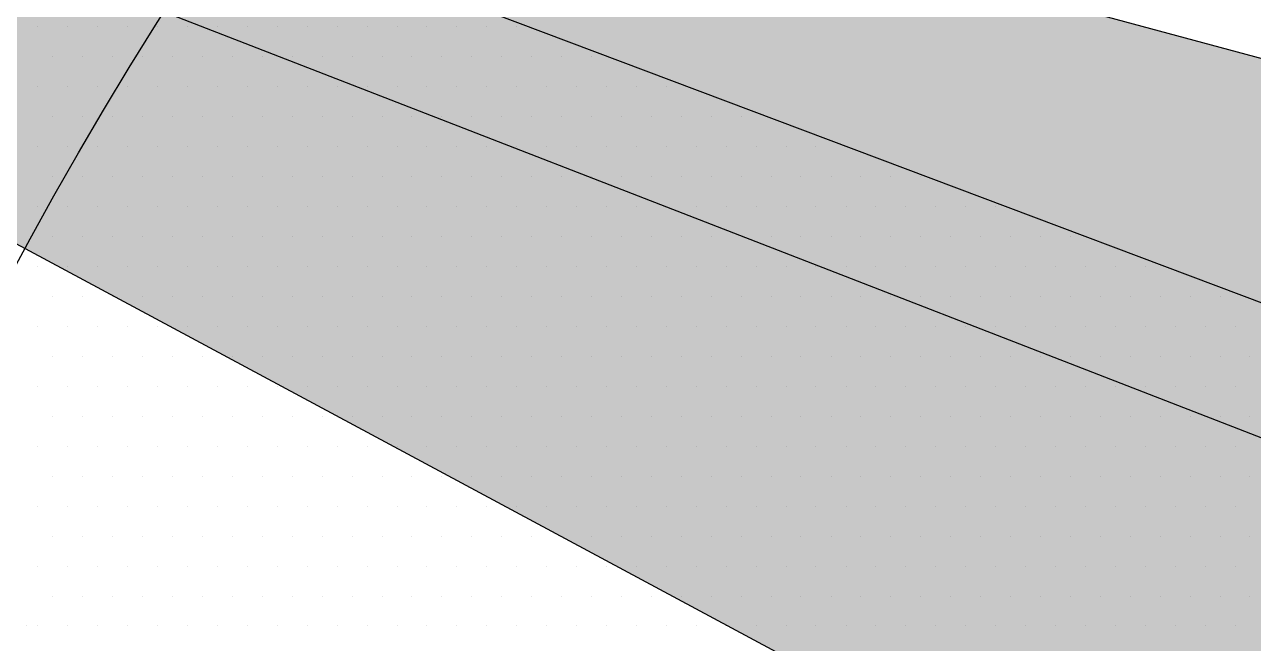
# Model space of a CAD drawing. Header units: metres. Extents: x 9606 to 9900, y 4805 to 4952.
# Drawn here: x 9863.017 to 9863.771, y 4853.189 to 4853.568 of the extents above; entities that cross this region are included whole.
import ezdxf

# ---------------------------------------------------------------- set-up
doc = ezdxf.new("R2010")
doc.units = ezdxf.units.M
doc.header["$LTSCALE"] = 2
doc.linetypes.add('CACHEX2', pattern=[0.75, 0.5, -0.25])
for name, color, linetype in [('CARTOUCHE', 7, 'Continuous'), ('LOGO', 4, 'Continuous'), ('rosace', 7, 'Continuous')]:
    doc.layers.add(name, color=color, linetype=linetype)

# ---------------------------------------------------------------- blocks, each defined once
blk = doc.blocks.new('A$C715108E3')
at = {"layer": 'LOGO', "color": 131}
for p, q in [((-18.5515, -8.2855), (-18.5515, -8.2855)), ((-18.4598, -8.2855), (-18.4598, -8.2855)), ((-18.3678, -8.2855), (-18.3678, -8.2855)), ((-18.2765, -8.2855), (-18.2765, -8.2855)), ((-18.1845, -8.2855), (-18.1845, -8.2855)), ((-18.0925, -8.2855), (-18.0925, -8.2855)), ((-18.0012, -8.2855), (-18.0012, -8.2855)), ((-17.9092, -8.2855), (-17.9092, -8.2855)), ((-17.8174, -8.2855), (-17.8174, -8.2855)), ((-17.7263, -8.2855), (-17.7263, -8.2855)), ((-17.6341, -8.2855), (-17.6341, -8.2855)), ((-17.5424, -8.2855), (-17.5424, -8.2855)), ((-17.4504, -8.2855), (-17.4504, -8.2855)), ((-17.3591, -8.2855), (-17.3591, -8.2855)), ((-17.2671, -8.2855), (-17.2671, -8.2855)), ((-17.1753, -8.2855), (-17.1753, -8.2855)), ((-17.0842, -8.2855), (-17.0842, -8.2855)), ((-18.5056, -8.3777), (-18.5056, -8.3777)), ((-18.4141, -8.3777), (-18.4141, -8.3777)), ((-18.3223, -8.3777), (-18.3223, -8.3777)), ((-18.2302, -8.3777), (-18.2302, -8.3777)), ((-18.139, -8.3777), (-18.139, -8.3777)), ((-18.047, -8.3777), (-18.047, -8.3777)), ((-17.9549, -8.3777), (-17.9549, -8.3777)), ((-17.8637, -8.3777), (-17.8637, -8.3777)), ((-17.7716, -8.3777), (-17.7716, -8.3777)), ((-17.6798, -8.3777), (-17.6798, -8.3777)), ((-17.588, -8.3777), (-17.588, -8.3777)), ((-17.4965, -8.3777), (-17.4965, -8.3777)), ((-17.4047, -8.3777), (-17.4047, -8.3777)), ((-17.3129, -8.3777), (-17.3129, -8.3777)), ((-17.2214, -8.3777), (-17.2214, -8.3777)), ((-17.1296, -8.3777), (-17.1296, -8.3777)), ((-17.0377, -8.3777), (-17.0377, -8.3777)), ((-16.9463, -8.3777), (-16.9463, -8.3777)), ((-16.8544, -8.3777), (-16.8544, -8.3777)), ((-18.5515, -8.4692), (-18.5515, -8.4692)), ((-18.4598, -8.4692), (-18.4598, -8.4692)), ((-18.3678, -8.4692), (-18.3678, -8.4692)), ((-18.2765, -8.4692), (-18.2765, -8.4692)), ((-18.1845, -8.4692), (-18.1845, -8.4692)), ((-18.0925, -8.4692), (-18.0925, -8.4692)), ((-18.0012, -8.4692), (-18.0012, -8.4692)), ((-17.9092, -8.4692), (-17.9092, -8.4692)), ((-17.8174, -8.4692), (-17.8174, -8.4692)), ((-17.7263, -8.4692), (-17.7263, -8.4692)), ((-17.6341, -8.4692), (-17.6341, -8.4692)), ((-17.5424, -8.4692), (-17.5424, -8.4692)), ((-17.4504, -8.4692), (-17.4504, -8.4692)), ((-17.3591, -8.4692), (-17.3591, -8.4692)), ((-17.2671, -8.4692), (-17.2671, -8.4692)), ((-17.1753, -8.4692), (-17.1753, -8.4692)), ((-17.0842, -8.4692), (-17.0842, -8.4692)), ((-16.992, -8.4692), (-16.992, -8.4692)), ((-16.9002, -8.4692), (-16.9002, -8.4692)), ((-16.8087, -8.4692), (-16.8087, -8.4692)), ((-16.7169, -8.4692), (-16.7169, -8.4692)), ((-16.6249, -8.4692), (-16.6249, -8.4692)), ((-18.5056, -8.5607), (-18.5056, -8.5607)), ((-18.4141, -8.5607), (-18.4141, -8.5607)), ((-18.3223, -8.5607), (-18.3223, -8.5607)), ((-18.2302, -8.5607), (-18.2302, -8.5607)), ((-18.139, -8.5607), (-18.139, -8.5607)), ((-18.047, -8.5607), (-18.047, -8.5607)), ((-17.9549, -8.5607), (-17.9549, -8.5607)), ((-17.8637, -8.5607), (-17.8637, -8.5607)), ((-17.7716, -8.5607), (-17.7716, -8.5607)), ((-17.6798, -8.5607), (-17.6798, -8.5607)), ((-17.588, -8.5607), (-17.588, -8.5607)), ((-17.4965, -8.5607), (-17.4965, -8.5607)), ((-17.4047, -8.5607), (-17.4047, -8.5607)), ((-17.3129, -8.5607), (-17.3129, -8.5607)), ((-17.2214, -8.5607), (-17.2214, -8.5607)), ((-17.1296, -8.5607), (-17.1296, -8.5607)), ((-17.0377, -8.5607), (-17.0377, -8.5607)), ((-16.9463, -8.5607), (-16.9463, -8.5607)), ((-16.8544, -8.5607), (-16.8544, -8.5607)), ((-16.7626, -8.5607), (-16.7626, -8.5607)), ((-16.6713, -8.5607), (-16.6713, -8.5607)), ((-16.5793, -8.5607), (-16.5793, -8.5607)), ((-16.4873, -8.5607), (-16.4873, -8.5607)), ((-16.3953, -8.5607), (-16.3953, -8.5607)), ((-18.5515, -8.6529), (-18.5515, -8.6529)), ((-18.4598, -8.6529), (-18.4598, -8.6529)), ((-18.3678, -8.6529), (-18.3678, -8.6529)), ((-18.2765, -8.6529), (-18.2765, -8.6529)), ((-18.1845, -8.6529), (-18.1845, -8.6529)), ((-18.0925, -8.6529), (-18.0925, -8.6529)), ((-18.0012, -8.6529), (-18.0012, -8.6529)), ((-17.9092, -8.6529), (-17.9092, -8.6529)), ((-17.8174, -8.6529), (-17.8174, -8.6529)), ((-17.7263, -8.6529), (-17.7263, -8.6529)), ((-17.6341, -8.6529), (-17.6341, -8.6529)), ((-17.5424, -8.6529), (-17.5424, -8.6529)), ((-17.4504, -8.6529), (-17.4504, -8.6529)), ((-17.3591, -8.6529), (-17.3591, -8.6529)), ((-17.2671, -8.6529), (-17.2671, -8.6529)), ((-17.1753, -8.6529), (-17.1753, -8.6529)), ((-17.0842, -8.6529), (-17.0842, -8.6529)), ((-16.992, -8.6529), (-16.992, -8.6529)), ((-16.9002, -8.6529), (-16.9002, -8.6529)), ((-16.8087, -8.6529), (-16.8087, -8.6529)), ((-16.7169, -8.6529), (-16.7169, -8.6529)), ((-16.6249, -8.6529), (-16.6249, -8.6529)), ((-16.5336, -8.6529), (-16.5336, -8.6529)), ((-16.4416, -8.6529), (-16.4416, -8.6529)), ((-16.3496, -8.6529), (-16.3496, -8.6529)), ((-16.2577, -8.6529), (-16.2577, -8.6529)), ((-16.1666, -8.6529), (-16.1666, -8.6529)), ((-16.0744, -8.6529), (-16.0744, -8.6529)), ((-18.5056, -8.7445), (-18.5056, -8.7445)), ((-18.4141, -8.7445), (-18.4141, -8.7445)), ((-18.3223, -8.7445), (-18.3223, -8.7445)), ((-18.2302, -8.7445), (-18.2302, -8.7445)), ((-18.139, -8.7445), (-18.139, -8.7445)), ((-18.047, -8.7445), (-18.047, -8.7445)), ((-17.9549, -8.7445), (-17.9549, -8.7445)), ((-17.8637, -8.7445), (-17.8637, -8.7445)), ((-17.7716, -8.7445), (-17.7716, -8.7445)), ((-17.6798, -8.7445), (-17.6798, -8.7445)), ((-17.588, -8.7445), (-17.588, -8.7445)), ((-17.4965, -8.7445), (-17.4965, -8.7445)), ((-17.4047, -8.7445), (-17.4047, -8.7445)), ((-17.3129, -8.7445), (-17.3129, -8.7445)), ((-17.2214, -8.7445), (-17.2214, -8.7445)), ((-17.1296, -8.7445), (-17.1296, -8.7445)), ((-17.0377, -8.7445), (-17.0377, -8.7445)), ((-16.9463, -8.7445), (-16.9463, -8.7445)), ((-16.8544, -8.7445), (-16.8544, -8.7445)), ((-16.7626, -8.7445), (-16.7626, -8.7445)), ((-16.6713, -8.7445), (-16.6713, -8.7445)), ((-16.5793, -8.7445), (-16.5793, -8.7445)), ((-16.4873, -8.7445), (-16.4873, -8.7445)), ((-16.3953, -8.7445), (-16.3953, -8.7445)), ((-16.3042, -8.7445), (-16.3042, -8.7445)), ((-16.2124, -8.7445), (-16.2124, -8.7445)), ((-16.1203, -8.7445), (-16.1203, -8.7445)), ((-16.0287, -8.7445), (-16.0287, -8.7445)), ((-15.9369, -8.7445), (-15.9369, -8.7445)), ((-15.845, -8.7445), (-15.845, -8.7445)), ((-18.5515, -8.8356), (-18.5515, -8.8356)), ((-18.4598, -8.8356), (-18.4598, -8.8356)), ((-18.3678, -8.8356), (-18.3678, -8.8356)), ((-18.2765, -8.8356), (-18.2765, -8.8356)), ((-18.1845, -8.8356), (-18.1845, -8.8356)), ((-18.0925, -8.8356), (-18.0925, -8.8356)), ((-18.0012, -8.8356), (-18.0012, -8.8356)), ((-17.9092, -8.8356), (-17.9092, -8.8356)), ((-17.8174, -8.8356), (-17.8174, -8.8356)), ((-17.7263, -8.8356), (-17.7263, -8.8356)), ((-17.6341, -8.8356), (-17.6341, -8.8356)), ((-17.5424, -8.8356), (-17.5424, -8.8356)), ((-17.4504, -8.8356), (-17.4504, -8.8356)), ((-17.3591, -8.8356), (-17.3591, -8.8356)), ((-17.2671, -8.8356), (-17.2671, -8.8356)), ((-17.1753, -8.8356), (-17.1753, -8.8356)), ((-17.0842, -8.8356), (-17.0842, -8.8356)), ((-16.992, -8.8356), (-16.992, -8.8356)), ((-16.9002, -8.8356), (-16.9002, -8.8356)), ((-16.8087, -8.8356), (-16.8087, -8.8356)), ((-16.7169, -8.8356), (-16.7169, -8.8356)), ((-16.6249, -8.8356), (-16.6249, -8.8356)), ((-16.5336, -8.8356), (-16.5336, -8.8356)), ((-16.4416, -8.8356), (-16.4416, -8.8356)), ((-16.3496, -8.8356), (-16.3496, -8.8356)), ((-16.2577, -8.8356), (-16.2577, -8.8356)), ((-16.1666, -8.8356), (-16.1666, -8.8356)), ((-16.0744, -8.8356), (-16.0744, -8.8356)), ((-15.9828, -8.8356), (-15.9828, -8.8356)), ((-15.8915, -8.8356), (-15.8915, -8.8356)), ((-15.7995, -8.8356), (-15.7995, -8.8356)), ((-15.7075, -8.8356), (-15.7075, -8.8356)), ((-15.6162, -8.8356), (-15.6162, -8.8356)), ((-18.5056, -8.9282), (-18.5056, -8.9282)), ((-18.4141, -8.9282), (-18.4141, -8.9282)), ((-18.3223, -8.9282), (-18.3223, -8.9282)), ((-18.2302, -8.9282), (-18.2302, -8.9282)), ((-18.139, -8.9282), (-18.139, -8.9282)), ((-18.047, -8.9282), (-18.047, -8.9282)), ((-17.9549, -8.9282), (-17.9549, -8.9282)), ((-17.8637, -8.9282), (-17.8637, -8.9282)), ((-17.7716, -8.9282), (-17.7716, -8.9282)), ((-17.6798, -8.9282), (-17.6798, -8.9282)), ((-17.588, -8.9282), (-17.588, -8.9282)), ((-17.4965, -8.9282), (-17.4965, -8.9282)), ((-17.4047, -8.9282), (-17.4047, -8.9282)), ((-17.3129, -8.9282), (-17.3129, -8.9282)), ((-17.2214, -8.9282), (-17.2214, -8.9282)), ((-17.1296, -8.9282), (-17.1296, -8.9282)), ((-17.0377, -8.9282), (-17.0377, -8.9282)), ((-16.9463, -8.9282), (-16.9463, -8.9282)), ((-16.8544, -8.9282), (-16.8544, -8.9282)), ((-16.7626, -8.9282), (-16.7626, -8.9282)), ((-16.6713, -8.9282), (-16.6713, -8.9282)), ((-16.5793, -8.9282), (-16.5793, -8.9282)), ((-16.4873, -8.9282), (-16.4873, -8.9282)), ((-16.3953, -8.9282), (-16.3953, -8.9282)), ((-16.3042, -8.9282), (-16.3042, -8.9282)), ((-16.2124, -8.9282), (-16.2124, -8.9282)), ((-16.1203, -8.9282), (-16.1203, -8.9282)), ((-16.0287, -8.9282), (-16.0287, -8.9282)), ((-15.9369, -8.9282), (-15.9369, -8.9282)), ((-15.845, -8.9282), (-15.845, -8.9282)), ((-15.7538, -8.9282), (-15.7538, -8.9282)), ((-15.6617, -8.9282), (-15.6617, -8.9282)), ((-15.5699, -8.9282), (-15.5699, -8.9282)), ((-15.4786, -8.9282), (-15.4786, -8.9282)), ((-15.3866, -8.9282), (-15.3866, -8.9282)), ((-18.5515, -9.0196), (-18.5515, -9.0196)), ((-18.4598, -9.0196), (-18.4598, -9.0196)), ((-18.3678, -9.0196), (-18.3678, -9.0196)), ((-18.2765, -9.0196), (-18.2765, -9.0196)), ((-18.1845, -9.0196), (-18.1845, -9.0196)), ((-18.0925, -9.0196), (-18.0925, -9.0196)), ((-18.0012, -9.0196), (-18.0012, -9.0196)), ((-17.9092, -9.0196), (-17.9092, -9.0196)), ((-17.8174, -9.0196), (-17.8174, -9.0196)), ((-17.7263, -9.0196), (-17.7263, -9.0196)), ((-17.6341, -9.0196), (-17.6341, -9.0196)), ((-17.5424, -9.0196), (-17.5424, -9.0196)), ((-17.4504, -9.0196), (-17.4504, -9.0196)), ((-17.3591, -9.0196), (-17.3591, -9.0196)), ((-17.2671, -9.0196), (-17.2671, -9.0196)), ((-17.1753, -9.0196), (-17.1753, -9.0196)), ((-17.0842, -9.0196), (-17.0842, -9.0196)), ((-16.992, -9.0196), (-16.992, -9.0196)), ((-16.9002, -9.0196), (-16.9002, -9.0196)), ((-16.8087, -9.0196), (-16.8087, -9.0196)), ((-16.7169, -9.0196), (-16.7169, -9.0196)), ((-16.6249, -9.0196), (-16.6249, -9.0196)), ((-16.5336, -9.0196), (-16.5336, -9.0196)), ((-16.4416, -9.0196), (-16.4416, -9.0196)), ((-16.3496, -9.0196), (-16.3496, -9.0196)), ((-16.2577, -9.0196), (-16.2577, -9.0196)), ((-16.1666, -9.0196), (-16.1666, -9.0196)), ((-16.0744, -9.0196), (-16.0744, -9.0196)), ((-15.9828, -9.0196), (-15.9828, -9.0196)), ((-15.8915, -9.0196), (-15.8915, -9.0196)), ((-15.7995, -9.0196), (-15.7995, -9.0196)), ((-15.7075, -9.0196), (-15.7075, -9.0196)), ((-15.6162, -9.0196), (-15.6162, -9.0196)), ((-15.5246, -9.0196), (-15.5246, -9.0196)), ((-15.4325, -9.0196), (-15.4325, -9.0196)), ((-15.3409, -9.0196), (-15.3409, -9.0196)), ((-15.2491, -9.0196), (-15.2491, -9.0196)), ((-15.1572, -9.0196), (-15.1572, -9.0196)), ((-18.5056, -9.1109), (-18.5056, -9.1109)), ((-18.4141, -9.1109), (-18.4141, -9.1109)), ((-18.3223, -9.1109), (-18.3223, -9.1109)), ((-18.2302, -9.1109), (-18.2302, -9.1109)), ((-18.139, -9.1109), (-18.139, -9.1109)), ((-18.047, -9.1109), (-18.047, -9.1109)), ((-17.9549, -9.1109), (-17.9549, -9.1109)), ((-17.8637, -9.1109), (-17.8637, -9.1109)), ((-17.7716, -9.1109), (-17.7716, -9.1109)), ((-17.6798, -9.1109), (-17.6798, -9.1109)), ((-17.588, -9.1109), (-17.588, -9.1109)), ((-17.4965, -9.1109), (-17.4965, -9.1109)), ((-17.4047, -9.1109), (-17.4047, -9.1109)), ((-17.3129, -9.1109), (-17.3129, -9.1109)), ((-17.2214, -9.1109), (-17.2214, -9.1109)), ((-17.1296, -9.1109), (-17.1296, -9.1109)), ((-17.0377, -9.1109), (-17.0377, -9.1109)), ((-16.9463, -9.1109), (-16.9463, -9.1109)), ((-16.8544, -9.1109), (-16.8544, -9.1109)), ((-16.7626, -9.1109), (-16.7626, -9.1109)), ((-16.6713, -9.1109), (-16.6713, -9.1109)), ((-16.5793, -9.1109), (-16.5793, -9.1109)), ((-16.4873, -9.1109), (-16.4873, -9.1109)), ((-16.3953, -9.1109), (-16.3953, -9.1109)), ((-16.3042, -9.1109), (-16.3042, -9.1109)), ((-16.2124, -9.1109), (-16.2124, -9.1109)), ((-16.1203, -9.1109), (-16.1203, -9.1109)), ((-16.0287, -9.1109), (-16.0287, -9.1109)), ((-15.9369, -9.1109), (-15.9369, -9.1109)), ((-15.845, -9.1109), (-15.845, -9.1109)), ((-15.7538, -9.1109), (-15.7538, -9.1109)), ((-15.6617, -9.1109), (-15.6617, -9.1109)), ((-15.5699, -9.1109), (-15.5699, -9.1109)), ((-15.4786, -9.1109), (-15.4786, -9.1109)), ((-15.3866, -9.1109), (-15.3866, -9.1109)), ((-15.2948, -9.1109), (-15.2948, -9.1109)), ((-15.203, -9.1109), (-15.203, -9.1109)), ((-15.1117, -9.1109), (-15.1117, -9.1109)), ((-15.0197, -9.1109), (-15.0197, -9.1109)), ((-14.9278, -9.1109), (-14.9278, -9.1109)), ((-18.5515, -9.2033), (-18.5515, -9.2033)), ((-18.4598, -9.2033), (-18.4598, -9.2033)), ((-18.3678, -9.2033), (-18.3678, -9.2033)), ((-18.2765, -9.2033), (-18.2765, -9.2033)), ((-18.1845, -9.2033), (-18.1845, -9.2033)), ((-18.0925, -9.2033), (-18.0925, -9.2033)), ((-18.0012, -9.2033), (-18.0012, -9.2033)), ((-17.9092, -9.2033), (-17.9092, -9.2033)), ((-17.8174, -9.2033), (-17.8174, -9.2033)), ((-17.7263, -9.2033), (-17.7263, -9.2033)), ((-17.6341, -9.2033), (-17.6341, -9.2033)), ((-17.5424, -9.2033), (-17.5424, -9.2033)), ((-17.4504, -9.2033), (-17.4504, -9.2033)), ((-17.3591, -9.2033), (-17.3591, -9.2033)), ((-17.2671, -9.2033), (-17.2671, -9.2033)), ((-17.1753, -9.2033), (-17.1753, -9.2033)), ((-17.0842, -9.2033), (-17.0842, -9.2033)), ((-16.992, -9.2033), (-16.992, -9.2033)), ((-16.9002, -9.2033), (-16.9002, -9.2033)), ((-16.8087, -9.2033), (-16.8087, -9.2033)), ((-16.7169, -9.2033), (-16.7169, -9.2033)), ((-16.6249, -9.2033), (-16.6249, -9.2033)), ((-16.5336, -9.2033), (-16.5336, -9.2033)), ((-16.4416, -9.2033), (-16.4416, -9.2033)), ((-16.3496, -9.2033), (-16.3496, -9.2033)), ((-16.2577, -9.2033), (-16.2577, -9.2033)), ((-16.1666, -9.2033), (-16.1666, -9.2033)), ((-16.0744, -9.2033), (-16.0744, -9.2033)), ((-15.9828, -9.2033), (-15.9828, -9.2033)), ((-15.8915, -9.2033), (-15.8915, -9.2033)), ((-15.7995, -9.2033), (-15.7995, -9.2033)), ((-15.7075, -9.2033), (-15.7075, -9.2033)), ((-15.6162, -9.2033), (-15.6162, -9.2033)), ((-15.5246, -9.2033), (-15.5246, -9.2033)), ((-15.4325, -9.2033), (-15.4325, -9.2033)), ((-15.3409, -9.2033), (-15.3409, -9.2033)), ((-15.2491, -9.2033), (-15.2491, -9.2033)), ((-15.1572, -9.2033), (-15.1572, -9.2033)), ((-15.0652, -9.2033), (-15.0652, -9.2033)), ((-14.9739, -9.2033), (-14.9739, -9.2033)), ((-14.8819, -9.2033), (-14.8819, -9.2033)), ((-18.5056, -9.2946), (-18.5056, -9.2946)), ((-18.4141, -9.2946), (-18.4141, -9.2946)), ((-18.3223, -9.2946), (-18.3223, -9.2946)), ((-18.2302, -9.2946), (-18.2302, -9.2946)), ((-18.139, -9.2946), (-18.139, -9.2946)), ((-18.047, -9.2946), (-18.047, -9.2946)), ((-17.9549, -9.2946), (-17.9549, -9.2946)), ((-17.8637, -9.2946), (-17.8637, -9.2946)), ((-17.7716, -9.2946), (-17.7716, -9.2946)), ((-17.6798, -9.2946), (-17.6798, -9.2946)), ((-17.588, -9.2946), (-17.588, -9.2946)), ((-17.4965, -9.2946), (-17.4965, -9.2946)), ((-17.4047, -9.2946), (-17.4047, -9.2946)), ((-17.3129, -9.2946), (-17.3129, -9.2946)), ((-17.2214, -9.2946), (-17.2214, -9.2946)), ((-17.1296, -9.2946), (-17.1296, -9.2946)), ((-17.0377, -9.2946), (-17.0377, -9.2946)), ((-16.9463, -9.2946), (-16.9463, -9.2946)), ((-16.8544, -9.2946), (-16.8544, -9.2946)), ((-16.7626, -9.2946), (-16.7626, -9.2946)), ((-16.6713, -9.2946), (-16.6713, -9.2946)), ((-16.5793, -9.2946), (-16.5793, -9.2946)), ((-16.4873, -9.2946), (-16.4873, -9.2946)), ((-16.3953, -9.2946), (-16.3953, -9.2946)), ((-16.3042, -9.2946), (-16.3042, -9.2946)), ((-16.2124, -9.2946), (-16.2124, -9.2946)), ((-16.1203, -9.2946), (-16.1203, -9.2946)), ((-16.0287, -9.2946), (-16.0287, -9.2946)), ((-15.9369, -9.2946), (-15.9369, -9.2946)), ((-15.845, -9.2946), (-15.845, -9.2946)), ((-15.7538, -9.2946), (-15.7538, -9.2946)), ((-15.6617, -9.2946), (-15.6617, -9.2946)), ((-15.5699, -9.2946), (-15.5699, -9.2946)), ((-15.4786, -9.2946), (-15.4786, -9.2946)), ((-15.3866, -9.2946), (-15.3866, -9.2946)), ((-15.2948, -9.2946), (-15.2948, -9.2946)), ((-15.203, -9.2946), (-15.203, -9.2946)), ((-15.1117, -9.2946), (-15.1117, -9.2946)), ((-15.0197, -9.2946), (-15.0197, -9.2946)), ((-14.9278, -9.2946), (-14.9278, -9.2946)), ((-14.8364, -9.2946), (-14.8364, -9.2946)), ((-18.5515, -9.387), (-18.5515, -9.387)), ((-18.4598, -9.387), (-18.4598, -9.387)), ((-18.3678, -9.387), (-18.3678, -9.387)), ((-18.2765, -9.387), (-18.2765, -9.387)), ((-18.1845, -9.387), (-18.1845, -9.387)), ((-18.0925, -9.387), (-18.0925, -9.387)), ((-18.0012, -9.387), (-18.0012, -9.387)), ((-17.9092, -9.387), (-17.9092, -9.387)), ((-17.8174, -9.387), (-17.8174, -9.387)), ((-17.7263, -9.387), (-17.7263, -9.387)), ((-17.6341, -9.387), (-17.6341, -9.387)), ((-17.5424, -9.387), (-17.5424, -9.387)), ((-17.4504, -9.387), (-17.4504, -9.387)), ((-17.3591, -9.387), (-17.3591, -9.387)), ((-17.2671, -9.387), (-17.2671, -9.387)), ((-17.1753, -9.387), (-17.1753, -9.387)), ((-17.0842, -9.387), (-17.0842, -9.387)), ((-16.992, -9.387), (-16.992, -9.387)), ((-16.9002, -9.387), (-16.9002, -9.387)), ((-16.8087, -9.387), (-16.8087, -9.387)), ((-16.7169, -9.387), (-16.7169, -9.387)), ((-16.6249, -9.387), (-16.6249, -9.387)), ((-16.5336, -9.387), (-16.5336, -9.387)), ((-16.4416, -9.387), (-16.4416, -9.387)), ((-16.3496, -9.387), (-16.3496, -9.387)), ((-16.2577, -9.387), (-16.2577, -9.387)), ((-16.1666, -9.387), (-16.1666, -9.387)), ((-16.0744, -9.387), (-16.0744, -9.387)), ((-15.9828, -9.387), (-15.9828, -9.387)), ((-15.8915, -9.387), (-15.8915, -9.387)), ((-15.7995, -9.387), (-15.7995, -9.387)), ((-15.7075, -9.387), (-15.7075, -9.387)), ((-15.6162, -9.387), (-15.6162, -9.387)), ((-15.5246, -9.387), (-15.5246, -9.387)), ((-15.4325, -9.387), (-15.4325, -9.387)), ((-15.3409, -9.387), (-15.3409, -9.387)), ((-15.2491, -9.387), (-15.2491, -9.387)), ((-15.1572, -9.387), (-15.1572, -9.387)), ((-15.0652, -9.387), (-15.0652, -9.387)), ((-14.9739, -9.387), (-14.9739, -9.387)), ((-14.8819, -9.387), (-14.8819, -9.387)), ((-18.5056, -9.4786), (-18.5056, -9.4786)), ((-18.4141, -9.4786), (-18.4141, -9.4786)), ((-18.3223, -9.4786), (-18.3223, -9.4786)), ((-18.2302, -9.4786), (-18.2302, -9.4786)), ((-18.139, -9.4786), (-18.139, -9.4786)), ((-18.047, -9.4786), (-18.047, -9.4786)), ((-17.9549, -9.4786), (-17.9549, -9.4786)), ((-17.8637, -9.4786), (-17.8637, -9.4786)), ((-17.7716, -9.4786), (-17.7716, -9.4786)), ((-17.6798, -9.4786), (-17.6798, -9.4786)), ((-17.588, -9.4786), (-17.588, -9.4786)), ((-17.4965, -9.4786), (-17.4965, -9.4786)), ((-17.4047, -9.4786), (-17.4047, -9.4786)), ((-17.3129, -9.4786), (-17.3129, -9.4786)), ((-17.2214, -9.4786), (-17.2214, -9.4786)), ((-17.1296, -9.4786), (-17.1296, -9.4786)), ((-17.0377, -9.4786), (-17.0377, -9.4786)), ((-16.9463, -9.4786), (-16.9463, -9.4786)), ((-16.8544, -9.4786), (-16.8544, -9.4786)), ((-16.7626, -9.4786), (-16.7626, -9.4786)), ((-16.6713, -9.4786), (-16.6713, -9.4786)), ((-16.5793, -9.4786), (-16.5793, -9.4786)), ((-16.4873, -9.4786), (-16.4873, -9.4786)), ((-16.3953, -9.4786), (-16.3953, -9.4786)), ((-16.3042, -9.4786), (-16.3042, -9.4786)), ((-16.2124, -9.4786), (-16.2124, -9.4786)), ((-16.1203, -9.4786), (-16.1203, -9.4786)), ((-16.0287, -9.4786), (-16.0287, -9.4786)), ((-15.9369, -9.4786), (-15.9369, -9.4786)), ((-15.845, -9.4786), (-15.845, -9.4786)), ((-15.7538, -9.4786), (-15.7538, -9.4786)), ((-15.6617, -9.4786), (-15.6617, -9.4786)), ((-15.5699, -9.4786), (-15.5699, -9.4786)), ((-15.4786, -9.4786), (-15.4786, -9.4786)), ((-15.3866, -9.4786), (-15.3866, -9.4786)), ((-15.2948, -9.4786), (-15.2948, -9.4786)), ((-15.203, -9.4786), (-15.203, -9.4786)), ((-15.1117, -9.4786), (-15.1117, -9.4786)), ((-15.0197, -9.4786), (-15.0197, -9.4786)), ((-14.9278, -9.4786), (-14.9278, -9.4786)), ((-14.8364, -9.4786), (-14.8364, -9.4786)), ((-18.5515, -9.5697), (-18.5515, -9.5697)), ((-18.4598, -9.5697), (-18.4598, -9.5697)), ((-18.3678, -9.5697), (-18.3678, -9.5697)), ((-18.2765, -9.5697), (-18.2765, -9.5697)), ((-18.1845, -9.5697), (-18.1845, -9.5697)), ((-18.0925, -9.5697), (-18.0925, -9.5697)), ((-18.0012, -9.5697), (-18.0012, -9.5697)), ((-17.9092, -9.5697), (-17.9092, -9.5697)), ((-17.8174, -9.5697), (-17.8174, -9.5697)), ((-17.7263, -9.5697), (-17.7263, -9.5697)), ((-17.6341, -9.5697), (-17.6341, -9.5697)), ((-17.5424, -9.5697), (-17.5424, -9.5697)), ((-17.4504, -9.5697), (-17.4504, -9.5697)), ((-17.3591, -9.5697), (-17.3591, -9.5697)), ((-17.2671, -9.5697), (-17.2671, -9.5697)), ((-17.1753, -9.5697), (-17.1753, -9.5697)), ((-17.0842, -9.5697), (-17.0842, -9.5697)), ((-16.992, -9.5697), (-16.992, -9.5697)), ((-16.9002, -9.5697), (-16.9002, -9.5697)), ((-16.8087, -9.5697), (-16.8087, -9.5697)), ((-16.7169, -9.5697), (-16.7169, -9.5697)), ((-16.6249, -9.5697), (-16.6249, -9.5697)), ((-16.5336, -9.5697), (-16.5336, -9.5697)), ((-16.4416, -9.5697), (-16.4416, -9.5697)), ((-16.3496, -9.5697), (-16.3496, -9.5697)), ((-16.2577, -9.5697), (-16.2577, -9.5697)), ((-16.1666, -9.5697), (-16.1666, -9.5697)), ((-16.0744, -9.5697), (-16.0744, -9.5697)), ((-15.9828, -9.5697), (-15.9828, -9.5697)), ((-15.8915, -9.5697), (-15.8915, -9.5697)), ((-15.7995, -9.5697), (-15.7995, -9.5697)), ((-15.7075, -9.5697), (-15.7075, -9.5697)), ((-15.6162, -9.5697), (-15.6162, -9.5697)), ((-15.5246, -9.5697), (-15.5246, -9.5697)), ((-15.4325, -9.5697), (-15.4325, -9.5697)), ((-15.3409, -9.5697), (-15.3409, -9.5697)), ((-15.2491, -9.5697), (-15.2491, -9.5697)), ((-15.1572, -9.5697), (-15.1572, -9.5697)), ((-15.0652, -9.5697), (-15.0652, -9.5697)), ((-14.9739, -9.5697), (-14.9739, -9.5697)), ((-14.8819, -9.5697), (-14.8819, -9.5697)), ((-18.5056, -9.6623), (-18.5056, -9.6623)), ((-18.4141, -9.6623), (-18.4141, -9.6623)), ((-18.3223, -9.6623), (-18.3223, -9.6623)), ((-18.2302, -9.6623), (-18.2302, -9.6623)), ((-18.139, -9.6623), (-18.139, -9.6623)), ((-18.047, -9.6623), (-18.047, -9.6623)), ((-17.9549, -9.6623), (-17.9549, -9.6623)), ((-17.8637, -9.6623), (-17.8637, -9.6623)), ((-17.7716, -9.6623), (-17.7716, -9.6623)), ((-17.6798, -9.6623), (-17.6798, -9.6623)), ((-17.588, -9.6623), (-17.588, -9.6623)), ((-17.4965, -9.6623), (-17.4965, -9.6623)), ((-17.4047, -9.6623), (-17.4047, -9.6623)), ((-17.3129, -9.6623), (-17.3129, -9.6623)), ((-17.2214, -9.6623), (-17.2214, -9.6623)), ((-17.1296, -9.6623), (-17.1296, -9.6623)), ((-17.0377, -9.6623), (-17.0377, -9.6623)), ((-16.9463, -9.6623), (-16.9463, -9.6623)), ((-16.8544, -9.6623), (-16.8544, -9.6623)), ((-16.7626, -9.6623), (-16.7626, -9.6623)), ((-16.6713, -9.6623), (-16.6713, -9.6623)), ((-16.5793, -9.6623), (-16.5793, -9.6623)), ((-16.4873, -9.6623), (-16.4873, -9.6623)), ((-16.3953, -9.6623), (-16.3953, -9.6623)), ((-16.3042, -9.6623), (-16.3042, -9.6623)), ((-16.2124, -9.6623), (-16.2124, -9.6623)), ((-16.1203, -9.6623), (-16.1203, -9.6623)), ((-16.0287, -9.6623), (-16.0287, -9.6623)), ((-15.9369, -9.6623), (-15.9369, -9.6623)), ((-15.845, -9.6623), (-15.845, -9.6623)), ((-15.7538, -9.6623), (-15.7538, -9.6623)), ((-15.6617, -9.6623), (-15.6617, -9.6623)), ((-15.5699, -9.6623), (-15.5699, -9.6623)), ((-15.4786, -9.6623), (-15.4786, -9.6623)), ((-15.3866, -9.6623), (-15.3866, -9.6623)), ((-15.2948, -9.6623), (-15.2948, -9.6623)), ((-15.203, -9.6623), (-15.203, -9.6623)), ((-15.1117, -9.6623), (-15.1117, -9.6623)), ((-15.0197, -9.6623), (-15.0197, -9.6623)), ((-14.9278, -9.6623), (-14.9278, -9.6623)), ((-14.8364, -9.6623), (-14.8364, -9.6623)), ((-18.5515, -9.7535), (-18.5515, -9.7535)), ((-18.4598, -9.7535), (-18.4598, -9.7535)), ((-18.3678, -9.7535), (-18.3678, -9.7535)), ((-18.2765, -9.7535), (-18.2765, -9.7535)), ((-18.1845, -9.7535), (-18.1845, -9.7535)), ((-18.0925, -9.7535), (-18.0925, -9.7535)), ((-18.0012, -9.7535), (-18.0012, -9.7535)), ((-17.9092, -9.7535), (-17.9092, -9.7535)), ((-17.8174, -9.7535), (-17.8174, -9.7535)), ((-17.7263, -9.7535), (-17.7263, -9.7535)), ((-17.6341, -9.7535), (-17.6341, -9.7535)), ((-17.5424, -9.7535), (-17.5424, -9.7535)), ((-17.4504, -9.7535), (-17.4504, -9.7535)), ((-17.3591, -9.7535), (-17.3591, -9.7535)), ((-17.2671, -9.7535), (-17.2671, -9.7535)), ((-17.1753, -9.7535), (-17.1753, -9.7535)), ((-17.0842, -9.7535), (-17.0842, -9.7535)), ((-16.992, -9.7535), (-16.992, -9.7535)), ((-16.9002, -9.7535), (-16.9002, -9.7535)), ((-16.8087, -9.7535), (-16.8087, -9.7535)), ((-16.7169, -9.7535), (-16.7169, -9.7535)), ((-16.6249, -9.7535), (-16.6249, -9.7535)), ((-16.5336, -9.7535), (-16.5336, -9.7535)), ((-16.4416, -9.7535), (-16.4416, -9.7535)), ((-16.3496, -9.7535), (-16.3496, -9.7535)), ((-16.2577, -9.7535), (-16.2577, -9.7535)), ((-16.1666, -9.7535), (-16.1666, -9.7535)), ((-16.0744, -9.7535), (-16.0744, -9.7535)), ((-15.9828, -9.7535), (-15.9828, -9.7535)), ((-15.8915, -9.7535), (-15.8915, -9.7535)), ((-15.7995, -9.7535), (-15.7995, -9.7535)), ((-15.7075, -9.7535), (-15.7075, -9.7535)), ((-15.6162, -9.7535), (-15.6162, -9.7535)), ((-15.5246, -9.7535), (-15.5246, -9.7535)), ((-15.4325, -9.7535), (-15.4325, -9.7535)), ((-15.3409, -9.7535), (-15.3409, -9.7535)), ((-15.2491, -9.7535), (-15.2491, -9.7535)), ((-15.1572, -9.7535), (-15.1572, -9.7535)), ((-15.0652, -9.7535), (-15.0652, -9.7535)), ((-14.9739, -9.7535), (-14.9739, -9.7535)), ((-14.8819, -9.7535), (-14.8819, -9.7535)), ((-18.5056, -9.8452), (-18.5056, -9.8452)), ((-18.4141, -9.8452), (-18.4141, -9.8452)), ((-18.3223, -9.8452), (-18.3223, -9.8452)), ((-18.2302, -9.8452), (-18.2302, -9.8452)), ((-18.139, -9.8452), (-18.139, -9.8452)), ((-18.047, -9.8452), (-18.047, -9.8452)), ((-17.9549, -9.8452), (-17.9549, -9.8452)), ((-17.8637, -9.8452), (-17.8637, -9.8452)), ((-17.7716, -9.8452), (-17.7716, -9.8452)), ((-17.6798, -9.8452), (-17.6798, -9.8452)), ((-17.588, -9.8452), (-17.588, -9.8452)), ((-17.4965, -9.8452), (-17.4965, -9.8452)), ((-17.4047, -9.8452), (-17.4047, -9.8452)), ((-17.3129, -9.8452), (-17.3129, -9.8452)), ((-17.2214, -9.8452), (-17.2214, -9.8452)), ((-17.1296, -9.8452), (-17.1296, -9.8452)), ((-17.0377, -9.8452), (-17.0377, -9.8452)), ((-16.9463, -9.8452), (-16.9463, -9.8452)), ((-16.8544, -9.8452), (-16.8544, -9.8452)), ((-16.7626, -9.8452), (-16.7626, -9.8452)), ((-16.6713, -9.8452), (-16.6713, -9.8452)), ((-16.5793, -9.8452), (-16.5793, -9.8452)), ((-16.4873, -9.8452), (-16.4873, -9.8452)), ((-16.3953, -9.8452), (-16.3953, -9.8452)), ((-16.3042, -9.8452), (-16.3042, -9.8452)), ((-16.2124, -9.8452), (-16.2124, -9.8452)), ((-16.1203, -9.8452), (-16.1203, -9.8452)), ((-16.0287, -9.8452), (-16.0287, -9.8452)), ((-15.9369, -9.8452), (-15.9369, -9.8452)), ((-15.845, -9.8452), (-15.845, -9.8452)), ((-15.7538, -9.8452), (-15.7538, -9.8452)), ((-15.6617, -9.8452), (-15.6617, -9.8452)), ((-15.5699, -9.8452), (-15.5699, -9.8452)), ((-15.4786, -9.8452), (-15.4786, -9.8452)), ((-15.3866, -9.8452), (-15.3866, -9.8452)), ((-15.2948, -9.8452), (-15.2948, -9.8452)), ((-15.203, -9.8452), (-15.203, -9.8452)), ((-15.1117, -9.8452), (-15.1117, -9.8452)), ((-15.0197, -9.8452), (-15.0197, -9.8452)), ((-14.9278, -9.8452), (-14.9278, -9.8452)), ((-14.8364, -9.8452), (-14.8364, -9.8452)), ((-18.5515, -9.9374), (-18.5515, -9.9374)), ((-18.4598, -9.9374), (-18.4598, -9.9374)), ((-18.3678, -9.9374), (-18.3678, -9.9374)), ((-18.2765, -9.9374), (-18.2765, -9.9374)), ((-18.1845, -9.9374), (-18.1845, -9.9374)), ((-18.0925, -9.9374), (-18.0925, -9.9374)), ((-18.0012, -9.9374), (-18.0012, -9.9374)), ((-17.9092, -9.9374), (-17.9092, -9.9374)), ((-17.8174, -9.9374), (-17.8174, -9.9374)), ((-17.7263, -9.9374), (-17.7263, -9.9374)), ((-17.6341, -9.9374), (-17.6341, -9.9374)), ((-17.5424, -9.9374), (-17.5424, -9.9374)), ((-17.4504, -9.9374), (-17.4504, -9.9374)), ((-17.3591, -9.9374), (-17.3591, -9.9374)), ((-17.2671, -9.9374), (-17.2671, -9.9374)), ((-17.1753, -9.9374), (-17.1753, -9.9374)), ((-17.0842, -9.9374), (-17.0842, -9.9374)), ((-16.992, -9.9374), (-16.992, -9.9374)), ((-16.9002, -9.9374), (-16.9002, -9.9374)), ((-16.8087, -9.9374), (-16.8087, -9.9374)), ((-16.7169, -9.9374), (-16.7169, -9.9374)), ((-16.6249, -9.9374), (-16.6249, -9.9374)), ((-16.5336, -9.9374), (-16.5336, -9.9374)), ((-16.4416, -9.9374), (-16.4416, -9.9374)), ((-16.3496, -9.9374), (-16.3496, -9.9374)), ((-16.2577, -9.9374), (-16.2577, -9.9374)), ((-16.1666, -9.9374), (-16.1666, -9.9374)), ((-16.0744, -9.9374), (-16.0744, -9.9374)), ((-15.9828, -9.9374), (-15.9828, -9.9374)), ((-15.8915, -9.9374), (-15.8915, -9.9374)), ((-15.7995, -9.9374), (-15.7995, -9.9374)), ((-15.7075, -9.9374), (-15.7075, -9.9374)), ((-15.6162, -9.9374), (-15.6162, -9.9374)), ((-15.5246, -9.9374), (-15.5246, -9.9374)), ((-15.4325, -9.9374), (-15.4325, -9.9374)), ((-15.3409, -9.9374), (-15.3409, -9.9374)), ((-15.2491, -9.9374), (-15.2491, -9.9374)), ((-15.1572, -9.9374), (-15.1572, -9.9374)), ((-15.0652, -9.9374), (-15.0652, -9.9374)), ((-14.9739, -9.9374), (-14.9739, -9.9374)), ((-14.8819, -9.9374), (-14.8819, -9.9374)), ((-18.5056, -10.0289), (-18.5056, -10.0289)), ((-18.4141, -10.0289), (-18.4141, -10.0289)), ((-18.3223, -10.0289), (-18.3223, -10.0289)), ((-18.2302, -10.0289), (-18.2302, -10.0289)), ((-18.139, -10.0289), (-18.139, -10.0289)), ((-18.047, -10.0289), (-18.047, -10.0289)), ((-17.9549, -10.0289), (-17.9549, -10.0289)), ((-17.8637, -10.0289), (-17.8637, -10.0289)), ((-17.7716, -10.0289), (-17.7716, -10.0289)), ((-17.6798, -10.0289), (-17.6798, -10.0289)), ((-17.588, -10.0289), (-17.588, -10.0289)), ((-17.4965, -10.0289), (-17.4965, -10.0289)), ((-17.4047, -10.0289), (-17.4047, -10.0289)), ((-17.3129, -10.0289), (-17.3129, -10.0289)), ((-17.2214, -10.0289), (-17.2214, -10.0289)), ((-17.1296, -10.0289), (-17.1296, -10.0289)), ((-17.0377, -10.0289), (-17.0377, -10.0289)), ((-16.9463, -10.0289), (-16.9463, -10.0289)), ((-16.8544, -10.0289), (-16.8544, -10.0289)), ((-16.7626, -10.0289), (-16.7626, -10.0289)), ((-16.6713, -10.0289), (-16.6713, -10.0289)), ((-16.5793, -10.0289), (-16.5793, -10.0289)), ((-16.4873, -10.0289), (-16.4873, -10.0289)), ((-16.3953, -10.0289), (-16.3953, -10.0289)), ((-16.3042, -10.0289), (-16.3042, -10.0289)), ((-16.2124, -10.0289), (-16.2124, -10.0289)), ((-16.1203, -10.0289), (-16.1203, -10.0289)), ((-16.0287, -10.0289), (-16.0287, -10.0289)), ((-15.9369, -10.0289), (-15.9369, -10.0289)), ((-15.845, -10.0289), (-15.845, -10.0289)), ((-15.7538, -10.0289), (-15.7538, -10.0289)), ((-15.6617, -10.0289), (-15.6617, -10.0289)), ((-15.5699, -10.0289), (-15.5699, -10.0289)), ((-15.4786, -10.0289), (-15.4786, -10.0289)), ((-15.3866, -10.0289), (-15.3866, -10.0289)), ((-15.2948, -10.0289), (-15.2948, -10.0289)), ((-15.203, -10.0289), (-15.203, -10.0289)), ((-15.1117, -10.0289), (-15.1117, -10.0289)), ((-15.0197, -10.0289), (-15.0197, -10.0289)), ((-14.9278, -10.0289), (-14.9278, -10.0289)), ((-14.8364, -10.0289), (-14.8364, -10.0289)), ((-18.5865, -10.1203), (-18.5865, -10.1203)), ((-18.5515, -10.1203), (-18.5515, -10.1203)), ((-18.4598, -10.1203), (-18.4598, -10.1203)), ((-18.3678, -10.1203), (-18.3678, -10.1203)), ((-18.2765, -10.1203), (-18.2765, -10.1203)), ((-18.1845, -10.1203), (-18.1845, -10.1203)), ((-18.0925, -10.1203), (-18.0925, -10.1203)), ((-18.0012, -10.1203), (-18.0012, -10.1203)), ((-17.9092, -10.1203), (-17.9092, -10.1203)), ((-17.8174, -10.1203), (-17.8174, -10.1203)), ((-17.7263, -10.1203), (-17.7263, -10.1203)), ((-17.6341, -10.1203), (-17.6341, -10.1203)), ((-17.5424, -10.1203), (-17.5424, -10.1203)), ((-17.4504, -10.1203), (-17.4504, -10.1203)), ((-17.3591, -10.1203), (-17.3591, -10.1203)), ((-17.2671, -10.1203), (-17.2671, -10.1203)), ((-17.1753, -10.1203), (-17.1753, -10.1203)), ((-17.0842, -10.1203), (-17.0842, -10.1203)), ((-16.992, -10.1203), (-16.992, -10.1203)), ((-16.9002, -10.1203), (-16.9002, -10.1203)), ((-16.8087, -10.1203), (-16.8087, -10.1203)), ((-16.7169, -10.1203), (-16.7169, -10.1203)), ((-16.6249, -10.1203), (-16.6249, -10.1203)), ((-16.5336, -10.1203), (-16.5336, -10.1203)), ((-16.4416, -10.1203), (-16.4416, -10.1203)), ((-16.3496, -10.1203), (-16.3496, -10.1203)), ((-16.2577, -10.1203), (-16.2577, -10.1203)), ((-16.1666, -10.1203), (-16.1666, -10.1203)), ((-16.0744, -10.1203), (-16.0744, -10.1203)), ((-15.9828, -10.1203), (-15.9828, -10.1203)), ((-15.8915, -10.1203), (-15.8915, -10.1203)), ((-15.7995, -10.1203), (-15.7995, -10.1203)), ((-15.7075, -10.1203), (-15.7075, -10.1203)), ((-15.6162, -10.1203), (-15.6162, -10.1203)), ((-15.5246, -10.1203), (-15.5246, -10.1203)), ((-15.4325, -10.1203), (-15.4325, -10.1203)), ((-15.3409, -10.1203), (-15.3409, -10.1203)), ((-15.2491, -10.1203), (-15.2491, -10.1203)), ((-15.1572, -10.1203), (-15.1572, -10.1203)), ((-15.0652, -10.1203), (-15.0652, -10.1203)), ((-14.9739, -10.1203), (-14.9739, -10.1203)), ((-14.8819, -10.1203), (-14.8819, -10.1203))]:
    blk.add_line(p, q, dxfattribs=at)
blk.add_lwpolyline([(-13.4372, -9.6448), (-17.1584, -8.2441), (-18.0286, -7.9298), (-18.0526, -7.5674), (-19.5918, -4.1428), (-19.9715, -4.6917), (-20.3358, -5.3705), (-20.5244, -6.0493), (-18.8268, -9.8581), (-21.759, -9.5491), (-21.8471, -10.1027), (-21.9097, -10.8565), (-21.9352, -11.1957), (-19.0429, -11.5482), (-21.5982, -15.1374)], dxfattribs=at)
blk = doc.blocks.new('A$C581E6685')
at = {"layer": 'rosace'}
for color, points in [(40, [(-56.2481, 30.5655), (-39.8519, 24.2064), (-40.7961, 26.4076)]), (32, [(-39.8519, 24.2064), (-42.1559, 23.0023), (-56.2481, 30.5655)])]:
    blk.add_hatch(color=color, dxfattribs=at).paths.add_polyline_path(points)
at = {"layer": 'rosace', "color": 40}
blk.add_lwpolyline([(-56.2481, 30.5655), (-39.8519, 24.2064), (-40.7961, 26.4076)], close=True, dxfattribs=at)
at = {"layer": 'rosace', "color": 32}
blk.add_lwpolyline([(-39.8519, 24.2064), (-42.1559, 23.0023), (-56.2481, 30.5655)], close=True, dxfattribs=at)
at = {"layer": 'rosace', "color": 32, "linetype": 'CACHEX2', "ltscale": 1.5}
blk.add_ellipse((-38.0538, 23.8138), major_axis=(-19.0311, -3.534), ratio=0.590567, dxfattribs=at)
at = {"layer": 'rosace', "color": 32}
blk.add_ellipse((-37.6144, 23.8499), major_axis=(-13.5768, -4.2839), ratio=0.791971, dxfattribs=at)
at = {"layer": 'CARTOUCHE'}
blk.add_blockref('A$C715108E3', (-31.6739, 36.3189), dxfattribs=at)

msp = doc.modelspace()

# ---------------------------------------------------------------- block references
at = {"layer": 'CARTOUCHE', "xscale": 0.2, "yscale": 0.2, "zscale": 0.2}
msp.add_blockref('A$C581E6685', (9873.0705, 4847.96026), dxfattribs=at)

doc.saveas('drawing.dxf')
